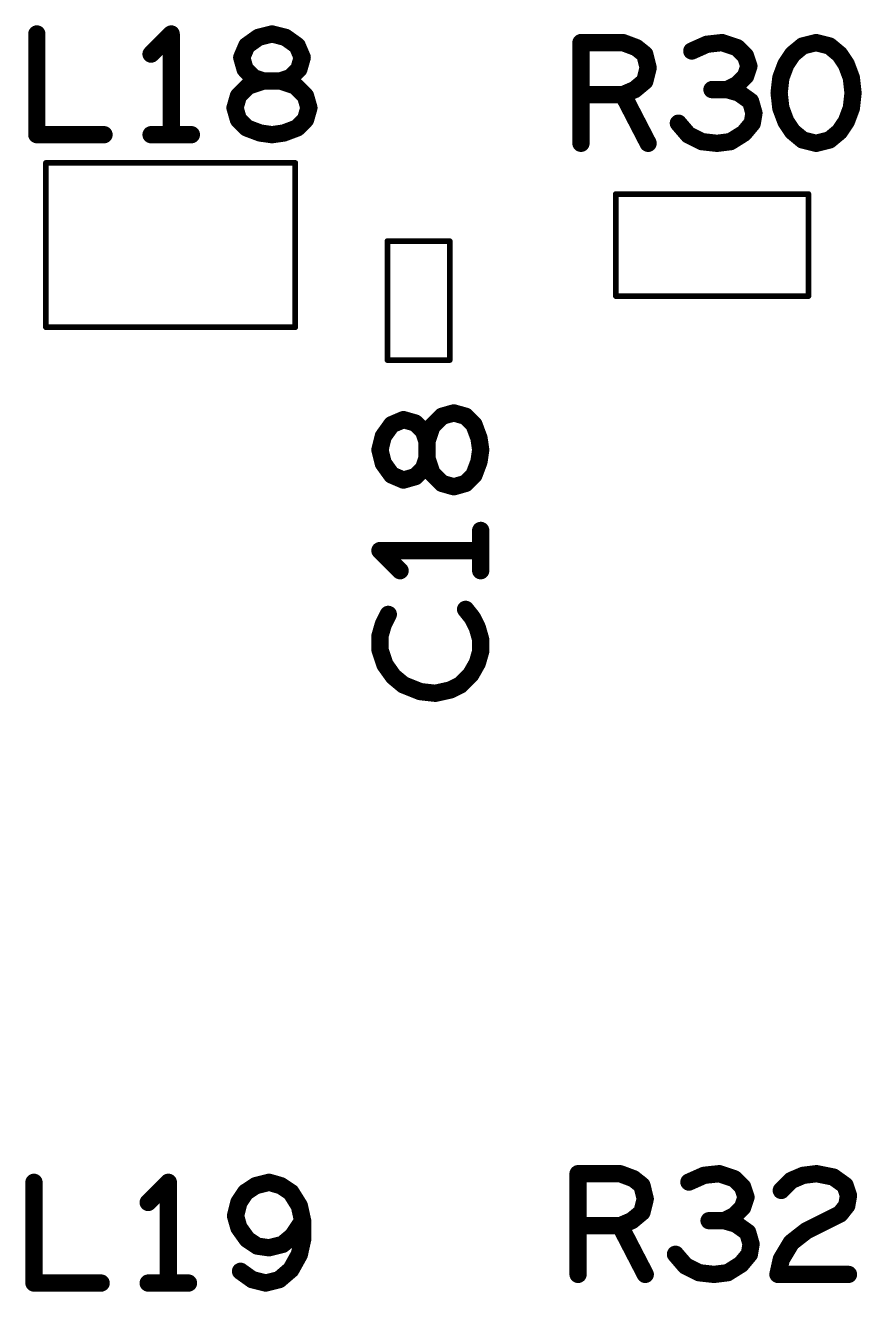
# Model space of a CAD drawing. Extents: x -1.14 to 4.53, y -2.04 to 6.
# Drawn here: x 1.0359 to 1.3264, y 2.8275 to 3.2675 of the extents above; entities that cross this region are included whole.
import ezdxf

# ---------------------------------------------------------------- set-up
doc = ezdxf.new("R2010")
doc.units = 0
doc.layers.get('0').update_dxf_attribs({"linetype": 'CONTINUOUS'})
doc.layers.add('ASSE', color=1, linetype='CONTINUOUS')

# ---------------------------------------------------------------- blocks, each defined once
blk = doc.blocks.new('ROUND_64')
at = {"const_width": 0.000984}
blk.add_lwpolyline([(-0.00049, 0, 1), (0.00049, 0, 1)], format="xyb", close=True, dxfattribs=at)
blk = doc.blocks.new('ROUND_1')
at = {"const_width": 0.003}
blk.add_lwpolyline([(-0.0015, 0, 1), (0.0015, 0, 1)], format="xyb", close=True, dxfattribs=at)

msp = doc.modelspace()

# ---------------------------------------------------------------- linework, layer by layer
at = {"layer": 'ASSE'}
for points, const_width in [([(1.03993, 3.2645), (1.03993, 3.2295)], 0.006), ([(1.0866, 3.2645), (1.0796, 3.2575)], 0.006), ([(1.0866, 3.2295), (1.0866, 3.2645)], 0.006), ([(1.11285, 3.26042), (1.11693, 3.26333)], 0.006), ([(1.11693, 3.26333), (1.1216, 3.2645)], 0.006), ([(1.1216, 3.2645), (1.12626, 3.26333)], 0.006), ([(1.12626, 3.26333), (1.13035, 3.26042)], 0.006), ([(1.1111, 3.25633), (1.11285, 3.26042)], 0.006), ([(1.13035, 3.26042), (1.1321, 3.25633)], 0.006), ([(1.22893, 3.2265), (1.22893, 3.2615)], 0.006), ([(1.22893, 3.2615), (1.24351, 3.2615)], 0.006), ([(1.24351, 3.2615), (1.24818, 3.25975)], 0.006), ([(1.24818, 3.25975), (1.2511, 3.25742)], 0.006), ([(1.2511, 3.25742), (1.25226, 3.25275)], 0.006), ([(1.27268, 3.26092), (1.26743, 3.25858)], 0.006), ([(1.27793, 3.2615), (1.27268, 3.26092)], 0.006), ([(1.28318, 3.25975), (1.27793, 3.2615)], 0.006), ([(1.2861, 3.25683), (1.28318, 3.25975)], 0.006), ([(1.30243, 3.25742), (1.3001, 3.25392)], 0.006), ([(1.30593, 3.26033), (1.30243, 3.25742)], 0.006), ([(1.3106, 3.2615), (1.30593, 3.26033)], 0.006), ([(1.31526, 3.26033), (1.3106, 3.2615)], 0.006), ([(1.31876, 3.25742), (1.31526, 3.26033)], 0.006), ([(1.3211, 3.25392), (1.31876, 3.25742)], 0.006), ([(1.11226, 3.25225), (1.1111, 3.25633)], 0.006), ([(1.1321, 3.25633), (1.13093, 3.25225)], 0.006), ([(1.28726, 3.25333), (1.2861, 3.25683)], 0.006), ([(1.2861, 3.24983), (1.28726, 3.25333)], 0.006), ([(1.3001, 3.25392), (1.29835, 3.24925)], 0.006), ([(1.32285, 3.24925), (1.3211, 3.25392)], 0.006), ([(1.11518, 3.24933), (1.11226, 3.25225)], 0.006), ([(1.11868, 3.24817), (1.11518, 3.24933)], 0.006), ([(1.12801, 3.24933), (1.12451, 3.24817)], 0.006), ([(1.13093, 3.25225), (1.12801, 3.24933)], 0.006), ([(1.25226, 3.25275), (1.2511, 3.24808)], 0.006), ([(1.28318, 3.24692), (1.2861, 3.24983)], 0.006), ([(1.29835, 3.24925), (1.29776, 3.244)], 0.006), ([(1.32343, 3.244), (1.32285, 3.24925)], 0.006), ([(1.11343, 3.24642), (1.10993, 3.24292)], 0.006), ([(1.11868, 3.24817), (1.11343, 3.24642)], 0.006), ([(1.12451, 3.24817), (1.11868, 3.24817)], 0.006), ([(1.12451, 3.24817), (1.11868, 3.24817)], 0.006), ([(1.12976, 3.24642), (1.12451, 3.24817)], 0.006), ([(1.13326, 3.24292), (1.12976, 3.24642)], 0.006), ([(1.2476, 3.24517), (1.24351, 3.24342)], 0.006), ([(1.2511, 3.24808), (1.2476, 3.24517)], 0.006), ([(1.27968, 3.24517), (1.27443, 3.24517)], 0.006), ([(1.27968, 3.24517), (1.28318, 3.24692)], 0.006), ([(1.28376, 3.244), (1.27968, 3.24517)], 0.006), ([(1.10993, 3.24292), (1.10876, 3.23883)], 0.006), ([(1.13443, 3.23883), (1.13326, 3.24292)], 0.006), ([(1.24351, 3.24342), (1.22893, 3.24342)], 0.006), ([(1.24351, 3.24342), (1.25226, 3.2265)], 0.006), ([(1.28785, 3.24108), (1.28376, 3.244)], 0.006), ([(1.28901, 3.237), (1.28785, 3.24108)], 0.006), ([(1.29776, 3.244), (1.29835, 3.23875)], 0.006), ([(1.32285, 3.23875), (1.32343, 3.244)], 0.006), ([(1.10876, 3.23883), (1.10993, 3.23475)], 0.006), ([(1.13326, 3.23475), (1.13443, 3.23883)], 0.006), ([(1.28843, 3.2335), (1.28901, 3.237)], 0.006), ([(1.29835, 3.23875), (1.3001, 3.23408)], 0.006), ([(1.3211, 3.23408), (1.32285, 3.23875)], 0.006), ([(1.10993, 3.23475), (1.11285, 3.23183)], 0.006), ([(1.11285, 3.23183), (1.11751, 3.23008)], 0.006), ([(1.12568, 3.23008), (1.13035, 3.23183)], 0.006), ([(1.13035, 3.23183), (1.13326, 3.23475)], 0.006), ([(1.26276, 3.2335), (1.26626, 3.22942)], 0.006), ([(1.28551, 3.23), (1.28843, 3.2335)], 0.006), ([(1.3001, 3.23408), (1.30243, 3.23058)], 0.006), ([(1.31876, 3.23058), (1.3211, 3.23408)], 0.006), ([(1.03993, 3.2295), (1.06326, 3.2295)], 0.006), ([(1.0796, 3.2295), (1.0936, 3.2295)], 0.006), ([(1.11751, 3.23008), (1.1216, 3.2295)], 0.006), ([(1.1216, 3.2295), (1.12568, 3.23008)], 0.006), ([(1.26626, 3.22942), (1.27093, 3.22708)], 0.006), ([(1.27093, 3.22708), (1.27618, 3.2265)], 0.006), ([(1.27618, 3.2265), (1.28085, 3.22708)], 0.006), ([(1.28085, 3.22708), (1.28551, 3.23)], 0.006), ([(1.30243, 3.23058), (1.30593, 3.22767)], 0.006), ([(1.30593, 3.22767), (1.3106, 3.2265)], 0.006), ([(1.3106, 3.2265), (1.31526, 3.22767)], 0.006), ([(1.31526, 3.22767), (1.31876, 3.23058)], 0.006), ([(1.04308, 3.1626), (1.04308, 3.21969)], 0.00197), ([(1.04308, 3.21969), (1.1297, 3.21969)], 0.00197), ([(1.1297, 3.21969), (1.1297, 3.1626)], 0.00197), ([(1.24103, 3.20886), (1.30796, 3.20886)], 0.00197), ([(1.24103, 3.17342), (1.24103, 3.20886)], 0.00197), ([(1.30796, 3.20886), (1.30796, 3.17342)], 0.00197), ([(1.1617, 3.15118), (1.1617, 3.19252)], 0.00197), ([(1.1617, 3.19252), (1.18335, 3.19252)], 0.00197), ([(1.18335, 3.19252), (1.18335, 3.15118)], 0.00197), ([(1.30796, 3.17342), (1.24103, 3.17342)], 0.00197), ([(1.1297, 3.1626), (1.04308, 3.1626)], 0.00197), ([(1.18335, 3.15118), (1.1617, 3.15118)], 0.00197), ([(1.16318, 3.12875), (1.16726, 3.1305)], 0.006), ([(1.16726, 3.1305), (1.17135, 3.12933)], 0.006), ([(1.18068, 3.13167), (1.17718, 3.12817)], 0.006), ([(1.18476, 3.13283), (1.18068, 3.13167)], 0.006), ([(1.18885, 3.13167), (1.18476, 3.13283)], 0.006), ([(1.19176, 3.12875), (1.18885, 3.13167)], 0.006), ([(1.16026, 3.12467), (1.16318, 3.12875)], 0.006), ([(1.17135, 3.12933), (1.17426, 3.12642)], 0.006), ([(1.17426, 3.12642), (1.17543, 3.12292)], 0.006), ([(1.17718, 3.12817), (1.17543, 3.12292)], 0.006), ([(1.19351, 3.12408), (1.19176, 3.12875)], 0.006), ([(1.1591, 3.12), (1.16026, 3.12467)], 0.006), ([(1.17543, 3.12292), (1.17543, 3.11708)], 0.006), ([(1.17543, 3.12292), (1.17543, 3.11708)], 0.006), ([(1.1941, 3.12), (1.19351, 3.12408)], 0.006), ([(1.16026, 3.11533), (1.1591, 3.12)], 0.006), ([(1.17543, 3.11708), (1.17426, 3.11358)], 0.006), ([(1.17543, 3.11708), (1.17718, 3.11183)], 0.006), ([(1.19351, 3.11592), (1.1941, 3.12)], 0.006), ([(1.16318, 3.11125), (1.16026, 3.11533)], 0.006), ([(1.17426, 3.11358), (1.17135, 3.11067)], 0.006), ([(1.19176, 3.11125), (1.19351, 3.11592)], 0.006), ([(1.16726, 3.1095), (1.16318, 3.11125)], 0.006), ([(1.17135, 3.11067), (1.16726, 3.1095)], 0.006), ([(1.17718, 3.11183), (1.18068, 3.10833)], 0.006), ([(1.18068, 3.10833), (1.18476, 3.10717)], 0.006), ([(1.18476, 3.10717), (1.18885, 3.10833)], 0.006), ([(1.18885, 3.10833), (1.19176, 3.11125)], 0.006), ([(1.1941, 3.078), (1.1941, 3.092)], 0.006), ([(1.1941, 3.085), (1.1591, 3.085)], 0.006), ([(1.1591, 3.085), (1.1661, 3.078)], 0.006), ([(1.19118, 3.06167), (1.18885, 3.06458)], 0.006), ([(1.16201, 3.06283), (1.16026, 3.05933)], 0.006), ([(1.19293, 3.05817), (1.19118, 3.06167)], 0.006), ([(1.16026, 3.05933), (1.1591, 3.05525)], 0.006), ([(1.1591, 3.05525), (1.1591, 3.05058)], 0.006), ([(1.1941, 3.05408), (1.19293, 3.05817)], 0.006), ([(1.1941, 3.05), (1.1941, 3.05408)], 0.006), ([(1.1591, 3.05058), (1.16085, 3.04533)], 0.006), ([(1.19293, 3.04592), (1.1941, 3.05)], 0.006), ([(1.16085, 3.04533), (1.16376, 3.04125)], 0.006), ([(1.1871, 3.03833), (1.1906, 3.04183)], 0.006), ([(1.1906, 3.04183), (1.19293, 3.04592)], 0.006), ([(1.16376, 3.04125), (1.16726, 3.03833)], 0.006), ([(1.16726, 3.03833), (1.1731, 3.036)], 0.006), ([(1.1836, 3.03658), (1.1871, 3.03833)], 0.006), ([(1.1731, 3.036), (1.17835, 3.03541)], 0.006), ([(1.17835, 3.03541), (1.1836, 3.03658)], 0.006), ([(1.22793, 2.8335), (1.22793, 2.8685)], 0.006), ([(1.22793, 2.8685), (1.24251, 2.8685)], 0.006), ([(1.24251, 2.8685), (1.24718, 2.86675)], 0.006), ([(1.24718, 2.86675), (1.2501, 2.86442)], 0.006), ([(1.27168, 2.86792), (1.26643, 2.86558)], 0.006), ([(1.27693, 2.8685), (1.27168, 2.86792)], 0.006), ([(1.28218, 2.86675), (1.27693, 2.8685)], 0.006), ([(1.2851, 2.86383), (1.28218, 2.86675)], 0.006), ([(1.29851, 2.86267), (1.30201, 2.86617)], 0.006), ([(1.30201, 2.86617), (1.3061, 2.86792)], 0.006), ([(1.3061, 2.86792), (1.31076, 2.8685)], 0.006), ([(1.31076, 2.8685), (1.3166, 2.86733)], 0.006), ([(1.3166, 2.86733), (1.32068, 2.86442)], 0.006), ([(1.03893, 2.8655), (1.03893, 2.8305)], 0.006), ([(1.0856, 2.8655), (1.0786, 2.8585)], 0.006), ([(1.0856, 2.8305), (1.0856, 2.8655)], 0.006), ([(1.11243, 2.862), (1.1101, 2.8585)], 0.006), ([(1.11593, 2.86433), (1.11243, 2.862)], 0.006), ([(1.1206, 2.8655), (1.11593, 2.86433)], 0.006), ([(1.12468, 2.86433), (1.1206, 2.8655)], 0.006), ([(1.12818, 2.862), (1.12468, 2.86433)], 0.006), ([(1.1311, 2.85733), (1.12818, 2.862)], 0.006), ([(1.2501, 2.86442), (1.25126, 2.85975)], 0.006), ([(1.28626, 2.86033), (1.2851, 2.86383)], 0.006), ([(1.32068, 2.86442), (1.32185, 2.86092)], 0.006), ([(1.1101, 2.8585), (1.10893, 2.85383)], 0.006), ([(1.13226, 2.85208), (1.1311, 2.85733)], 0.006), ([(1.25126, 2.85975), (1.2501, 2.85508)], 0.006), ([(1.2851, 2.85683), (1.28626, 2.86033)], 0.006), ([(1.32126, 2.85742), (1.31893, 2.8545)], 0.006), ([(1.32185, 2.86092), (1.32126, 2.85742)], 0.006), ([(1.10893, 2.85383), (1.1101, 2.84975)], 0.006), ([(1.2501, 2.85508), (1.2466, 2.85217)], 0.006), ([(1.27868, 2.85217), (1.28218, 2.85392)], 0.006), ([(1.28218, 2.85392), (1.2851, 2.85683)], 0.006), ([(1.31893, 2.8545), (1.30726, 2.84867)], 0.006), ([(1.1101, 2.84975), (1.11301, 2.84567)], 0.006), ([(1.12876, 2.84683), (1.13226, 2.85208)], 0.006), ([(1.13226, 2.84567), (1.13226, 2.85208)], 0.006), ([(1.24251, 2.85042), (1.22793, 2.85042)], 0.006), ([(1.2466, 2.85217), (1.24251, 2.85042)], 0.006), ([(1.24251, 2.85042), (1.25126, 2.8335)], 0.006), ([(1.27868, 2.85217), (1.27343, 2.85217)], 0.006), ([(1.28276, 2.851), (1.27868, 2.85217)], 0.006), ([(1.28685, 2.84808), (1.28276, 2.851)], 0.006), ([(1.30726, 2.84867), (1.30201, 2.84458)], 0.006), ([(1.11301, 2.84567), (1.11651, 2.84333)], 0.006), ([(1.1206, 2.84275), (1.12526, 2.84392)], 0.006), ([(1.12526, 2.84392), (1.12876, 2.84683)], 0.006), ([(1.1311, 2.84042), (1.13226, 2.84567)], 0.006), ([(1.28801, 2.844), (1.28685, 2.84808)], 0.006), ([(1.28743, 2.8405), (1.28801, 2.844)], 0.006), ([(1.30201, 2.84458), (1.29851, 2.83875)], 0.006), ([(1.11651, 2.84333), (1.1206, 2.84275)], 0.006), ([(1.12818, 2.83517), (1.1311, 2.84042)], 0.006), ([(1.26176, 2.8405), (1.26526, 2.83642)], 0.006), ([(1.28451, 2.837), (1.28743, 2.8405)], 0.006), ([(1.1241, 2.83167), (1.12818, 2.83517)], 0.006), ([(1.26526, 2.83642), (1.26993, 2.83408)], 0.006), ([(1.27985, 2.83408), (1.28451, 2.837)], 0.006), ([(1.29851, 2.83875), (1.29735, 2.8335)], 0.006), ([(1.11068, 2.83458), (1.11476, 2.83167)], 0.006), ([(1.11476, 2.83167), (1.11943, 2.8305)], 0.006), ([(1.11943, 2.8305), (1.1241, 2.83167)], 0.006), ([(1.26993, 2.83408), (1.27518, 2.8335)], 0.006), ([(1.27518, 2.8335), (1.27985, 2.83408)], 0.006), ([(1.29735, 2.8335), (1.32185, 2.8335)], 0.006), ([(1.03893, 2.8305), (1.06226, 2.8305)], 0.006), ([(1.0786, 2.8305), (1.0926, 2.8305)], 0.006)]:
    msp.add_lwpolyline(points, dxfattribs=dict(at, const_width=const_width))

# ---------------------------------------------------------------- block references
for name, p in [('ROUND_1', (1.03993, 3.2645)), ('ROUND_1', (1.0866, 3.2645)), ('ROUND_1', (1.0866, 3.2645)), ('ROUND_1', (1.11693, 3.26333)), ('ROUND_1', (1.11693, 3.26333)), ('ROUND_1', (1.1216, 3.2645)), ('ROUND_1', (1.1216, 3.2645)), ('ROUND_1', (1.12626, 3.26333)), ('ROUND_1', (1.12626, 3.26333)), ('ROUND_1', (1.0796, 3.2575)), ('ROUND_1', (1.11285, 3.26042)), ('ROUND_1', (1.11285, 3.26042)), ('ROUND_1', (1.13035, 3.26042)), ('ROUND_1', (1.13035, 3.26042)), ('ROUND_1', (1.22893, 3.2615)), ('ROUND_1', (1.22893, 3.2615)), ('ROUND_1', (1.24351, 3.2615)), ('ROUND_1', (1.24351, 3.2615)), ('ROUND_1', (1.24818, 3.25975)), ('ROUND_1', (1.24818, 3.25975)), ('ROUND_1', (1.2511, 3.25742)), ('ROUND_1', (1.2511, 3.25742)), ('ROUND_1', (1.26743, 3.25858)), ('ROUND_1', (1.27268, 3.26092)), ('ROUND_1', (1.27268, 3.26092)), ('ROUND_1', (1.27793, 3.2615)), ('ROUND_1', (1.27793, 3.2615)), ('ROUND_1', (1.28318, 3.25975)), ('ROUND_1', (1.28318, 3.25975)), ('ROUND_1', (1.30243, 3.25742)), ('ROUND_1', (1.30243, 3.25742)), ('ROUND_1', (1.30593, 3.26033)), ('ROUND_1', (1.30593, 3.26033)), ('ROUND_1', (1.3106, 3.2615)), ('ROUND_1', (1.3106, 3.2615)), ('ROUND_1', (1.31526, 3.26033)), ('ROUND_1', (1.31526, 3.26033)), ('ROUND_1', (1.31876, 3.25742)), ('ROUND_1', (1.31876, 3.25742)), ('ROUND_1', (1.1111, 3.25633)), ('ROUND_1', (1.1111, 3.25633)), ('ROUND_1', (1.1321, 3.25633)), ('ROUND_1', (1.1321, 3.25633)), ('ROUND_1', (1.2861, 3.25683)), ('ROUND_1', (1.2861, 3.25683)), ('ROUND_1', (1.28726, 3.25333)), ('ROUND_1', (1.28726, 3.25333)), ('ROUND_1', (1.3001, 3.25392)), ('ROUND_1', (1.3001, 3.25392)), ('ROUND_1', (1.3211, 3.25392)), ('ROUND_1', (1.3211, 3.25392)), ('ROUND_1', (1.11226, 3.25225)), ('ROUND_1', (1.11226, 3.25225)), ('ROUND_1', (1.11518, 3.24933)), ('ROUND_1', (1.11518, 3.24933)), ('ROUND_1', (1.12801, 3.24933)), ('ROUND_1', (1.12801, 3.24933)), ('ROUND_1', (1.13093, 3.25225)), ('ROUND_1', (1.13093, 3.25225)), ('ROUND_1', (1.25226, 3.25275)), ('ROUND_1', (1.25226, 3.25275)), ('ROUND_1', (1.2861, 3.24983)), ('ROUND_1', (1.2861, 3.24983)), ('ROUND_1', (1.29835, 3.24925)), ('ROUND_1', (1.29835, 3.24925)), ('ROUND_1', (1.32285, 3.24925)), ('ROUND_1', (1.32285, 3.24925)), ('ROUND_1', (1.11343, 3.24642)), ('ROUND_1', (1.11343, 3.24642)), ('ROUND_1', (1.11868, 3.24817)), ('ROUND_1', (1.11868, 3.24817)), ('ROUND_1', (1.11868, 3.24817)), ('ROUND_1', (1.11868, 3.24817)), ('ROUND_1', (1.12451, 3.24817)), ('ROUND_1', (1.12451, 3.24817)), ('ROUND_1', (1.12451, 3.24817)), ('ROUND_1', (1.12451, 3.24817)), ('ROUND_1', (1.12976, 3.24642)), ('ROUND_1', (1.12976, 3.24642)), ('ROUND_1', (1.2476, 3.24517)), ('ROUND_1', (1.2476, 3.24517)), ('ROUND_1', (1.2511, 3.24808)), ('ROUND_1', (1.2511, 3.24808)), ('ROUND_1', (1.27443, 3.24517)), ('ROUND_1', (1.27968, 3.24517)), ('ROUND_1', (1.27968, 3.24517)), ('ROUND_1', (1.27968, 3.24517)), ('ROUND_1', (1.28318, 3.24692)), ('ROUND_1', (1.28318, 3.24692)), ('ROUND_1', (1.10993, 3.24292)), ('ROUND_1', (1.10993, 3.24292)), ('ROUND_1', (1.13326, 3.24292)), ('ROUND_1', (1.13326, 3.24292)), ('ROUND_1', (1.22893, 3.24342)), ('ROUND_1', (1.24351, 3.24342)), ('ROUND_1', (1.24351, 3.24342)), ('ROUND_1', (1.24351, 3.24342)), ('ROUND_1', (1.28376, 3.244)), ('ROUND_1', (1.28376, 3.244)), ('ROUND_1', (1.28785, 3.24108)), ('ROUND_1', (1.28785, 3.24108)), ('ROUND_1', (1.29776, 3.244)), ('ROUND_1', (1.29776, 3.244)), ('ROUND_1', (1.32343, 3.244)), ('ROUND_1', (1.32343, 3.244)), ('ROUND_1', (1.10876, 3.23883)), ('ROUND_1', (1.10876, 3.23883)), ('ROUND_1', (1.13443, 3.23883)), ('ROUND_1', (1.13443, 3.23883)), ('ROUND_1', (1.28901, 3.237)), ('ROUND_1', (1.28901, 3.237)), ('ROUND_1', (1.29835, 3.23875)), ('ROUND_1', (1.29835, 3.23875)), ('ROUND_1', (1.32285, 3.23875)), ('ROUND_1', (1.32285, 3.23875)), ('ROUND_1', (1.10993, 3.23475)), ('ROUND_1', (1.10993, 3.23475)), ('ROUND_1', (1.11285, 3.23183)), ('ROUND_1', (1.11285, 3.23183)), ('ROUND_1', (1.13035, 3.23183)), ('ROUND_1', (1.13035, 3.23183)), ('ROUND_1', (1.13326, 3.23475)), ('ROUND_1', (1.13326, 3.23475)), ('ROUND_1', (1.26276, 3.2335)), ('ROUND_1', (1.28843, 3.2335)), ('ROUND_1', (1.28843, 3.2335)), ('ROUND_1', (1.3001, 3.23408)), ('ROUND_1', (1.3001, 3.23408)), ('ROUND_1', (1.3211, 3.23408)), ('ROUND_1', (1.3211, 3.23408)), ('ROUND_1', (1.03993, 3.2295)), ('ROUND_1', (1.03993, 3.2295)), ('ROUND_1', (1.06326, 3.2295)), ('ROUND_1', (1.0796, 3.2295)), ('ROUND_1', (1.0866, 3.2295)), ('ROUND_1', (1.0936, 3.2295)), ('ROUND_1', (1.11751, 3.23008)), ('ROUND_1', (1.11751, 3.23008)), ('ROUND_1', (1.1216, 3.2295)), ('ROUND_1', (1.1216, 3.2295)), ('ROUND_1', (1.12568, 3.23008)), ('ROUND_1', (1.12568, 3.23008)), ('ROUND_1', (1.26626, 3.22942)), ('ROUND_1', (1.26626, 3.22942)), ('ROUND_1', (1.27093, 3.22708)), ('ROUND_1', (1.27093, 3.22708)), ('ROUND_1', (1.28085, 3.22708)), ('ROUND_1', (1.28085, 3.22708)), ('ROUND_1', (1.28551, 3.23)), ('ROUND_1', (1.28551, 3.23)), ('ROUND_1', (1.30243, 3.23058)), ('ROUND_1', (1.30243, 3.23058)), ('ROUND_1', (1.30593, 3.22767)), ('ROUND_1', (1.30593, 3.22767)), ('ROUND_1', (1.31526, 3.22767)), ('ROUND_1', (1.31526, 3.22767)), ('ROUND_1', (1.31876, 3.23058)), ('ROUND_1', (1.31876, 3.23058)), ('ROUND_1', (1.22893, 3.2265)), ('ROUND_1', (1.25226, 3.2265)), ('ROUND_1', (1.27618, 3.2265)), ('ROUND_1', (1.27618, 3.2265)), ('ROUND_1', (1.3106, 3.2265)), ('ROUND_1', (1.3106, 3.2265)), ('ROUND_64', (1.04308, 3.21969)), ('ROUND_64', (1.04308, 3.21969)), ('ROUND_64', (1.1297, 3.21969)), ('ROUND_64', (1.1297, 3.21969)), ('ROUND_64', (1.24103, 3.20886)), ('ROUND_64', (1.24103, 3.20886)), ('ROUND_64', (1.30796, 3.20886)), ('ROUND_64', (1.30796, 3.20886)), ('ROUND_64', (1.1617, 3.19252)), ('ROUND_64', (1.1617, 3.19252)), ('ROUND_64', (1.18335, 3.19252)), ('ROUND_64', (1.18335, 3.19252)), ('ROUND_64', (1.24103, 3.17342)), ('ROUND_64', (1.24103, 3.17342)), ('ROUND_64', (1.30796, 3.17342)), ('ROUND_64', (1.30796, 3.17342)), ('ROUND_64', (1.04308, 3.1626)), ('ROUND_64', (1.04308, 3.1626)), ('ROUND_64', (1.1297, 3.1626)), ('ROUND_64', (1.1297, 3.1626)), ('ROUND_64', (1.1617, 3.15118)), ('ROUND_64', (1.1617, 3.15118)), ('ROUND_64', (1.18335, 3.15118)), ('ROUND_64', (1.18335, 3.15118)), ('ROUND_1', (1.16726, 3.1305)), ('ROUND_1', (1.16726, 3.1305)), ('ROUND_1', (1.18068, 3.13167)), ('ROUND_1', (1.18068, 3.13167)), ('ROUND_1', (1.18476, 3.13283)), ('ROUND_1', (1.18476, 3.13283)), ('ROUND_1', (1.18885, 3.13167)), ('ROUND_1', (1.18885, 3.13167)), ('ROUND_1', (1.16318, 3.12875)), ('ROUND_1', (1.16318, 3.12875)), ('ROUND_1', (1.17135, 3.12933)), ('ROUND_1', (1.17135, 3.12933)), ('ROUND_1', (1.17426, 3.12642)), ('ROUND_1', (1.17426, 3.12642)), ('ROUND_1', (1.17718, 3.12817)), ('ROUND_1', (1.17718, 3.12817)), ('ROUND_1', (1.19176, 3.12875)), ('ROUND_1', (1.19176, 3.12875)), ('ROUND_1', (1.16026, 3.12467)), ('ROUND_1', (1.16026, 3.12467)), ('ROUND_1', (1.17543, 3.12292)), ('ROUND_1', (1.17543, 3.12292)), ('ROUND_1', (1.17543, 3.12292)), ('ROUND_1', (1.17543, 3.12292)), ('ROUND_1', (1.19351, 3.12408)), ('ROUND_1', (1.19351, 3.12408)), ('ROUND_1', (1.1591, 3.12)), ('ROUND_1', (1.1591, 3.12)), ('ROUND_1', (1.17543, 3.11708)), ('ROUND_1', (1.17543, 3.11708)), ('ROUND_1', (1.17543, 3.11708)), ('ROUND_1', (1.17543, 3.11708)), ('ROUND_1', (1.1941, 3.12)), ('ROUND_1', (1.1941, 3.12)), ('ROUND_1', (1.16026, 3.11533)), ('ROUND_1', (1.16026, 3.11533)), ('ROUND_1', (1.17426, 3.11358)), ('ROUND_1', (1.17426, 3.11358)), ('ROUND_1', (1.19351, 3.11592)), ('ROUND_1', (1.19351, 3.11592)), ('ROUND_1', (1.16318, 3.11125)), ('ROUND_1', (1.16318, 3.11125)), ('ROUND_1', (1.16726, 3.1095)), ('ROUND_1', (1.16726, 3.1095)), ('ROUND_1', (1.17135, 3.11067)), ('ROUND_1', (1.17135, 3.11067)), ('ROUND_1', (1.17718, 3.11183)), ('ROUND_1', (1.17718, 3.11183)), ('ROUND_1', (1.18068, 3.10833)), ('ROUND_1', (1.18068, 3.10833)), ('ROUND_1', (1.18885, 3.10833)), ('ROUND_1', (1.18885, 3.10833)), ('ROUND_1', (1.19176, 3.11125)), ('ROUND_1', (1.19176, 3.11125)), ('ROUND_1', (1.18476, 3.10717)), ('ROUND_1', (1.18476, 3.10717)), ('ROUND_1', (1.1941, 3.092)), ('ROUND_1', (1.1591, 3.085)), ('ROUND_1', (1.1591, 3.085)), ('ROUND_1', (1.1941, 3.085)), ('ROUND_1', (1.1661, 3.078)), ('ROUND_1', (1.1941, 3.078)), ('ROUND_1', (1.18885, 3.06458)), ('ROUND_1', (1.16201, 3.06283)), ('ROUND_1', (1.19118, 3.06167)), ('ROUND_1', (1.19118, 3.06167)), ('ROUND_1', (1.1591, 3.05525)), ('ROUND_1', (1.1591, 3.05525)), ('ROUND_1', (1.16026, 3.05933)), ('ROUND_1', (1.16026, 3.05933)), ('ROUND_1', (1.19293, 3.05817)), ('ROUND_1', (1.19293, 3.05817)), ('ROUND_1', (1.1941, 3.05408)), ('ROUND_1', (1.1941, 3.05408)), ('ROUND_1', (1.1591, 3.05058)), ('ROUND_1', (1.1591, 3.05058)), ('ROUND_1', (1.1941, 3.05)), ('ROUND_1', (1.1941, 3.05)), ('ROUND_1', (1.16085, 3.04533)), ('ROUND_1', (1.16085, 3.04533)), ('ROUND_1', (1.1906, 3.04183)), ('ROUND_1', (1.1906, 3.04183)), ('ROUND_1', (1.19293, 3.04592)), ('ROUND_1', (1.19293, 3.04592)), ('ROUND_1', (1.16376, 3.04125)), ('ROUND_1', (1.16376, 3.04125)), ('ROUND_1', (1.16726, 3.03833)), ('ROUND_1', (1.16726, 3.03833)), ('ROUND_1', (1.1871, 3.03833)), ('ROUND_1', (1.1871, 3.03833)), ('ROUND_1', (1.1731, 3.036)), ('ROUND_1', (1.1731, 3.036)), ('ROUND_1', (1.17835, 3.03541)), ('ROUND_1', (1.17835, 3.03541)), ('ROUND_1', (1.1836, 3.03658)), ('ROUND_1', (1.1836, 3.03658)), ('ROUND_1', (1.22793, 2.8685)), ('ROUND_1', (1.22793, 2.8685)), ('ROUND_1', (1.24251, 2.8685)), ('ROUND_1', (1.24251, 2.8685)), ('ROUND_1', (1.24718, 2.86675)), ('ROUND_1', (1.24718, 2.86675)), ('ROUND_1', (1.27168, 2.86792)), ('ROUND_1', (1.27168, 2.86792)), ('ROUND_1', (1.27693, 2.8685)), ('ROUND_1', (1.27693, 2.8685)), ('ROUND_1', (1.28218, 2.86675)), ('ROUND_1', (1.28218, 2.86675)), ('ROUND_1', (1.30201, 2.86617)), ('ROUND_1', (1.30201, 2.86617)), ('ROUND_1', (1.3061, 2.86792)), ('ROUND_1', (1.3061, 2.86792)), ('ROUND_1', (1.31076, 2.8685)), ('ROUND_1', (1.31076, 2.8685)), ('ROUND_1', (1.3166, 2.86733)), ('ROUND_1', (1.3166, 2.86733)), ('ROUND_1', (1.03893, 2.8655)), ('ROUND_1', (1.0856, 2.8655)), ('ROUND_1', (1.0856, 2.8655)), ('ROUND_1', (1.11243, 2.862)), ('ROUND_1', (1.11243, 2.862)), ('ROUND_1', (1.11593, 2.86433)), ('ROUND_1', (1.11593, 2.86433)), ('ROUND_1', (1.1206, 2.8655)), ('ROUND_1', (1.1206, 2.8655)), ('ROUND_1', (1.12468, 2.86433)), ('ROUND_1', (1.12468, 2.86433)), ('ROUND_1', (1.12818, 2.862)), ('ROUND_1', (1.12818, 2.862)), ('ROUND_1', (1.2501, 2.86442)), ('ROUND_1', (1.2501, 2.86442)), ('ROUND_1', (1.26643, 2.86558)), ('ROUND_1', (1.2851, 2.86383)), ('ROUND_1', (1.2851, 2.86383)), ('ROUND_1', (1.29851, 2.86267)), ('ROUND_1', (1.32068, 2.86442)), ('ROUND_1', (1.32068, 2.86442)), ('ROUND_1', (1.0786, 2.8585)), ('ROUND_1', (1.1101, 2.8585)), ('ROUND_1', (1.1101, 2.8585)), ('ROUND_1', (1.1311, 2.85733)), ('ROUND_1', (1.1311, 2.85733)), ('ROUND_1', (1.25126, 2.85975)), ('ROUND_1', (1.25126, 2.85975)), ('ROUND_1', (1.28626, 2.86033)), ('ROUND_1', (1.28626, 2.86033)), ('ROUND_1', (1.32126, 2.85742)), ('ROUND_1', (1.32126, 2.85742)), ('ROUND_1', (1.32185, 2.86092)), ('ROUND_1', (1.32185, 2.86092)), ('ROUND_1', (1.10893, 2.85383)), ('ROUND_1', (1.10893, 2.85383)), ('ROUND_1', (1.2501, 2.85508)), ('ROUND_1', (1.2501, 2.85508)), ('ROUND_1', (1.28218, 2.85392)), ('ROUND_1', (1.28218, 2.85392)), ('ROUND_1', (1.2851, 2.85683)), ('ROUND_1', (1.2851, 2.85683)), ('ROUND_1', (1.31893, 2.8545)), ('ROUND_1', (1.31893, 2.8545)), ('ROUND_1', (1.1101, 2.84975)), ('ROUND_1', (1.1101, 2.84975)), ('ROUND_1', (1.13226, 2.85208)), ('ROUND_1', (1.13226, 2.85208)), ('ROUND_1', (1.13226, 2.85208)), ('ROUND_1', (1.22793, 2.85042)), ('ROUND_1', (1.24251, 2.85042)), ('ROUND_1', (1.24251, 2.85042)), ('ROUND_1', (1.24251, 2.85042)), ('ROUND_1', (1.2466, 2.85217)), ('ROUND_1', (1.2466, 2.85217)), ('ROUND_1', (1.27343, 2.85217)), ('ROUND_1', (1.27868, 2.85217)), ('ROUND_1', (1.27868, 2.85217)), ('ROUND_1', (1.27868, 2.85217)), ('ROUND_1', (1.28276, 2.851)), ('ROUND_1', (1.28276, 2.851)), ('ROUND_1', (1.30726, 2.84867)), ('ROUND_1', (1.30726, 2.84867)), ('ROUND_1', (1.11301, 2.84567)), ('ROUND_1', (1.11301, 2.84567)), ('ROUND_1', (1.12526, 2.84392)), ('ROUND_1', (1.12526, 2.84392)), ('ROUND_1', (1.12876, 2.84683)), ('ROUND_1', (1.12876, 2.84683)), ('ROUND_1', (1.13226, 2.84567)), ('ROUND_1', (1.13226, 2.84567)), ('ROUND_1', (1.28685, 2.84808)), ('ROUND_1', (1.28685, 2.84808)), ('ROUND_1', (1.28801, 2.844)), ('ROUND_1', (1.28801, 2.844)), ('ROUND_1', (1.30201, 2.84458)), ('ROUND_1', (1.30201, 2.84458)), ('ROUND_1', (1.11651, 2.84333)), ('ROUND_1', (1.11651, 2.84333)), ('ROUND_1', (1.1206, 2.84275)), ('ROUND_1', (1.1206, 2.84275)), ('ROUND_1', (1.1311, 2.84042)), ('ROUND_1', (1.1311, 2.84042)), ('ROUND_1', (1.26176, 2.8405)), ('ROUND_1', (1.28743, 2.8405)), ('ROUND_1', (1.28743, 2.8405)), ('ROUND_1', (1.12818, 2.83517)), ('ROUND_1', (1.12818, 2.83517)), ('ROUND_1', (1.26526, 2.83642)), ('ROUND_1', (1.26526, 2.83642)), ('ROUND_1', (1.28451, 2.837)), ('ROUND_1', (1.28451, 2.837)), ('ROUND_1', (1.29851, 2.83875)), ('ROUND_1', (1.29851, 2.83875)), ('ROUND_1', (1.11068, 2.83458)), ('ROUND_1', (1.11476, 2.83167)), ('ROUND_1', (1.11476, 2.83167)), ('ROUND_1', (1.1241, 2.83167)), ('ROUND_1', (1.1241, 2.83167)), ('ROUND_1', (1.22793, 2.8335)), ('ROUND_1', (1.25126, 2.8335)), ('ROUND_1', (1.26993, 2.83408)), ('ROUND_1', (1.26993, 2.83408)), ('ROUND_1', (1.27518, 2.8335)), ('ROUND_1', (1.27518, 2.8335)), ('ROUND_1', (1.27985, 2.83408)), ('ROUND_1', (1.27985, 2.83408)), ('ROUND_1', (1.29735, 2.8335)), ('ROUND_1', (1.29735, 2.8335)), ('ROUND_1', (1.32185, 2.8335)), ('ROUND_1', (1.03893, 2.8305)), ('ROUND_1', (1.03893, 2.8305)), ('ROUND_1', (1.06226, 2.8305)), ('ROUND_1', (1.0786, 2.8305)), ('ROUND_1', (1.0856, 2.8305)), ('ROUND_1', (1.0926, 2.8305)), ('ROUND_1', (1.11943, 2.8305)), ('ROUND_1', (1.11943, 2.8305))]:
    msp.add_blockref(name, p, dxfattribs=at)

doc.saveas('drawing.dxf')
